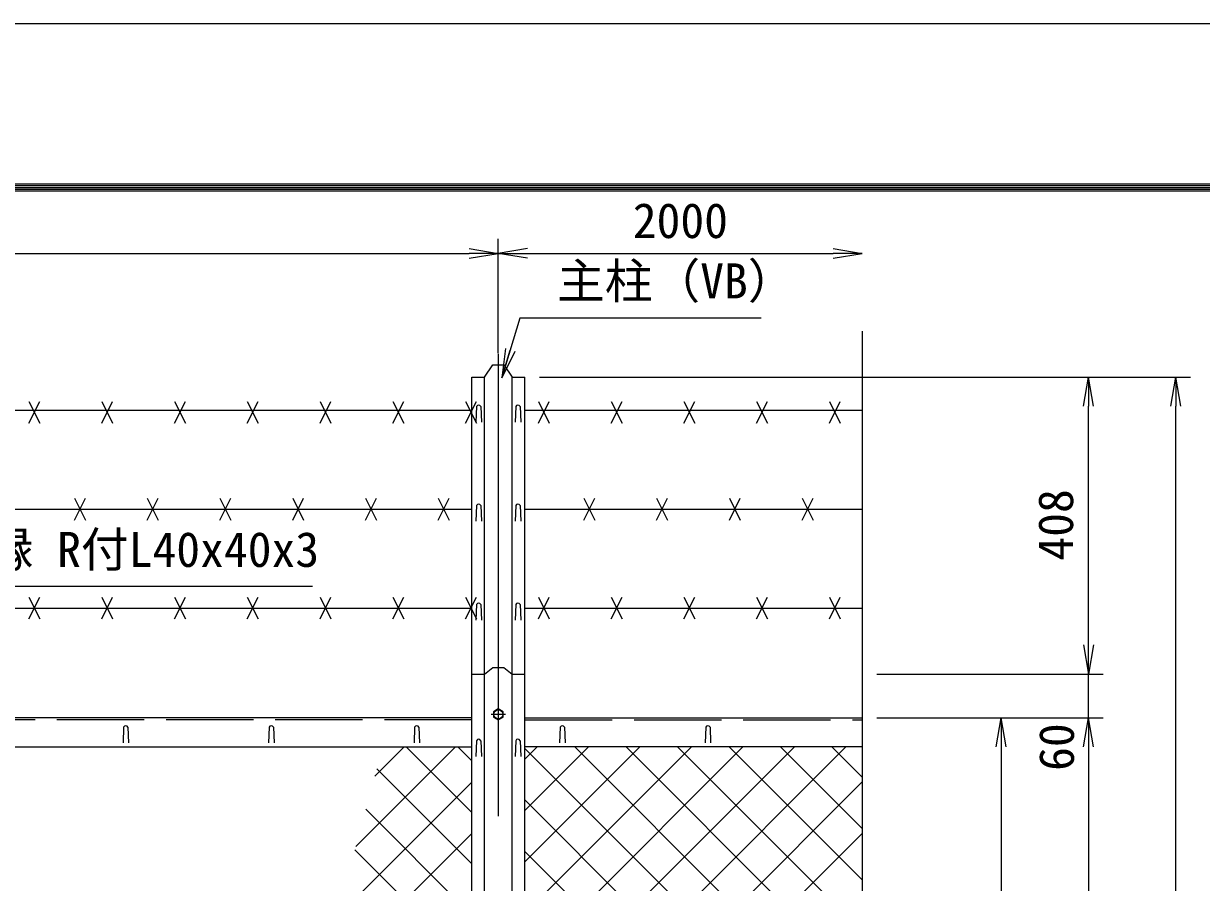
# Model space of a CAD drawing. Units: millimetres, scale not verified. Extents: x -4200 to 4200, y -2970 to 2970.
# Drawn here: x -1787 to -169, y 1790 to 2970 of the extents above; entities that cross this region are included whole.
import ezdxf
from ezdxf.enums import TextEntityAlignment as Align

# ---------------------------------------------------------------- set-up
doc = ezdxf.new("R2010")
doc.units = ezdxf.units.MM
doc.header["$LTSCALE"] = 20
doc.linetypes.add('DASHED', pattern=[7.5, 6, -1.5])
doc.linetypes.add('USER1', pattern=[50.8, 31.75, -6.35, 6.35, -6.35])
for name, color, linetype, lineweight in [('0-0_D-STR1', 1, 'Continuous', 18), ('0-1_D-BMK', 2, 'USER1', 13), ('0-2_D-STR-DIM', 7, 'Continuous', 9), ('0-3_D-STR3', 3, 'Continuous', 13), ('0-4_D-STR-TXT', 7, 'Continuous', 9), ('0-5_0', 7, 'Continuous', 9), ('0-6_D-STR2', 7, 'Continuous', 9), ('0-7_D-TTL', 7, 'Continuous', 9)]:
    doc.layers.add(name, color=color, linetype=linetype, lineweight=lineweight)
doc.styles.add('ＭＳ ゴシック', font='')
doc.styles.get('ＭＳ ゴシック').set_extended_font_data('MS Gothic')

# ---------------------------------------------------------------- blocks, each defined once
blk = doc.blocks.new('_Open')
at = {"layer": '0-5_0'}
blk.add_line((-20, 3.33), (0, 0), dxfattribs=at)
blk.add_lwpolyline([(-20, -3.33), (0, 0), (-20, 0)], dxfattribs=at)

msp = doc.modelspace()

# ---------------------------------------------------------------- linework, layer by layer
at = {"layer": '0-0_D-STR1'}
for p, q in [((-1171.47, 394.95), (-1171.47, 2484.29)), ((-1153.97, 396.45), (-1153.97, 2484.29)), ((-1115.97, 396.45), (-1115.97, 2484.29)), ((-1098.47, 394.95), (-1098.47, 2484.29)), ((-1164.97, 2443.9), (-1165.72, 2422.4)), ((-1158.97, 2443.9), (-1158.22, 2422.4)), ((-1110.97, 2443.9), (-1111.72, 2422.4)), ((-1104.97, 2443.9), (-1104.22, 2422.4)), ((-1164.97, 2307.95), (-1165.72, 2286.45)), ((-1158.97, 2307.95), (-1158.22, 2286.45)), ((-1110.97, 2307.95), (-1111.72, 2286.45)), ((-1104.97, 2307.95), (-1104.22, 2286.45)), ((-1164.97, 2172), (-1165.72, 2150.5)), ((-1158.97, 2172), (-1158.22, 2150.5)), ((-1110.97, 2172), (-1111.72, 2150.5)), ((-1104.97, 2172), (-1104.22, 2150.5)), ((-1171.47, 2016.45), (-3109.97, 2016.45)), ((-1098.47, 2016.45), (-634.97, 2016.45)), ((-1649.97, 2003.33), (-1650.72, 1981.83)), ((-1643.97, 2003.33), (-1643.22, 1981.83)), ((-1449.97, 2003.33), (-1450.72, 1981.83)), ((-1443.97, 2003.33), (-1443.22, 1981.83)), ((-1249.97, 2003.33), (-1250.72, 1981.83)), ((-1243.97, 2003.33), (-1243.22, 1981.83)), ((-1049.97, 2003.33), (-1050.72, 1981.83)), ((-1043.97, 2003.33), (-1043.22, 1981.83)), ((-849.97, 2003.33), (-850.72, 1981.83)), ((-843.97, 2003.33), (-843.22, 1981.83)), ((-3109.97, 1976.45), (-1171.47, 1976.45)), ((-1164.97, 1984.83), (-1165.72, 1963.33)), ((-1158.97, 1984.83), (-1158.22, 1963.33)), ((-1110.97, 1984.83), (-1111.72, 1963.33)), ((-1104.97, 1984.83), (-1104.22, 1963.33)), ((-634.97, 1976.45), (-1098.47, 1976.45))]:
    msp.add_line(p, q, dxfattribs=at)
at = {"layer": '0-0_D-STR1', "linetype": 'DASHED'}
for p, q in [((-1171.47, 2013.45), (-3109.97, 2013.45)), ((-1098.47, 2013.45), (-634.97, 2013.45))]:
    msp.add_line(p, q, dxfattribs=at)
at = {"layer": '0-0_D-STR1'}
for points in [[(-1171.47, 2484.29), (-1153.97, 2484.29), (-1142.47, 2501.2), (-1127.47, 2501.2), (-1115.97, 2484.29), (-1098.47, 2484.29)], [(-1171.47, 2076.45), (-1153.97, 2076.45), (-1142.47, 2085.32), (-1127.47, 2085.32), (-1115.97, 2076.45), (-1098.47, 2076.45)]]:
    msp.add_lwpolyline(points, dxfattribs=at)
for centre in [(-1161.97, 2442.65), (-1107.97, 2442.65), (-1161.97, 2306.7), (-1107.97, 2306.7), (-1161.97, 2170.75), (-1107.97, 2170.75), (-1646.97, 2002.08), (-1446.97, 2002.08), (-1246.97, 2002.08), (-1046.97, 2002.08), (-846.97, 2002.08), (-1161.97, 1983.58), (-1107.97, 1983.58)]:
    msp.add_arc(centre, 3.25, 22.61986, 157.38014, dxfattribs=at)
at = {"layer": '0-1_D-BMK'}
for p, q in [((-1134.97, 2516.26), (-1134.97, 146.45)), ((-1124.97, 2020.95), (-1144.97, 2020.95))]:
    msp.add_line(p, q, dxfattribs=at)
at = {"layer": '0-2_D-STR-DIM'}
for p, q in [((-1134.97, 2517.28), (-1134.97, 2674.17)), ((-1134.97, 2517.28), (-1134.97, 2674.17)), ((-3094.97, 2654.17), (-1174.97, 2654.17)), ((-1094.97, 2654.17), (-674.97, 2654.17)), ((-634.97, 2547.62), (-634.97, 1207.11)), ((-1078.47, 2484.29), (-303.93, 2484.29)), ((-1078.47, 2484.29), (-183.93, 2484.29)), ((-323.93, 2116.45), (-323.93, 2444.29)), ((-203.93, 256.45), (-203.93, 2444.29)), ((-323.93, 2116.45), (-323.93, 2156.45)), ((-614.97, 2076.45), (-303.93, 2076.45)), ((-614.97, 2076.45), (-303.93, 2076.45)), ((-323.93, 2016.45), (-323.93, 2076.45)), ((-614.97, 2016.45), (-423.93, 2016.45)), ((-614.97, 2016.45), (-303.93, 2016.45)), ((-614.97, 2016.45), (-303.93, 2016.45)), ((-443.93, 1976.45), (-443.93, 286.45)), ((-323.93, 1976.45), (-323.93, 256.45)), ((-323.93, 1976.45), (-323.93, 1936.45))]:
    msp.add_line(p, q, dxfattribs=at)
at = {"layer": '0-3_D-STR3'}
for p, q in [((-1779.97, 2421.02), (-1764.97, 2451.02)), ((-1779.97, 2451.02), (-1764.97, 2421.02)), ((-1679.97, 2421.02), (-1664.97, 2451.02)), ((-1679.97, 2451.02), (-1664.97, 2421.02)), ((-1579.97, 2421.02), (-1564.97, 2451.02)), ((-1579.97, 2451.02), (-1564.97, 2421.02)), ((-1479.97, 2421.02), (-1464.97, 2451.02)), ((-1479.97, 2451.02), (-1464.97, 2421.02)), ((-1379.97, 2421.02), (-1364.97, 2451.02)), ((-1379.97, 2451.02), (-1364.97, 2421.02)), ((-1279.97, 2421.02), (-1264.97, 2451.02)), ((-1279.97, 2451.02), (-1264.97, 2421.02)), ((-1179.97, 2421.02), (-1164.97, 2451.02)), ((-1179.97, 2451.02), (-1164.97, 2421.02)), ((-1079.97, 2421.02), (-1064.97, 2451.02)), ((-1079.97, 2451.02), (-1064.97, 2421.02)), ((-979.97, 2421.02), (-964.97, 2451.02)), ((-979.97, 2451.02), (-964.97, 2421.02)), ((-879.97, 2421.02), (-864.97, 2451.02)), ((-879.97, 2451.02), (-864.97, 2421.02)), ((-779.97, 2421.02), (-764.97, 2451.02)), ((-779.97, 2451.02), (-764.97, 2421.02)), ((-679.97, 2421.02), (-664.97, 2451.02)), ((-679.97, 2451.02), (-664.97, 2421.02)), ((-3109.97, 2438.98), (-1171.47, 2438.98)), ((-1098.47, 2438.98), (-634.97, 2438.98)), ((-1717.47, 2318.03), (-1702.47, 2288.03)), ((-1717.47, 2288.03), (-1702.47, 2318.03)), ((-1617.47, 2318.03), (-1602.47, 2288.03)), ((-1617.47, 2288.03), (-1602.47, 2318.03)), ((-1517.47, 2318.03), (-1502.47, 2288.03)), ((-1517.47, 2288.03), (-1502.47, 2318.03)), ((-1417.47, 2318.03), (-1402.47, 2288.03)), ((-1417.47, 2288.03), (-1402.47, 2318.03)), ((-1317.47, 2318.03), (-1302.47, 2288.03)), ((-1317.47, 2288.03), (-1302.47, 2318.03)), ((-1217.47, 2318.03), (-1202.47, 2288.03)), ((-1217.47, 2288.03), (-1202.47, 2318.03)), ((-1017.47, 2318.03), (-1002.47, 2288.03)), ((-1017.47, 2288.03), (-1002.47, 2318.03)), ((-917.47, 2318.03), (-902.47, 2288.03)), ((-917.47, 2288.03), (-902.47, 2318.03)), ((-817.47, 2318.03), (-802.47, 2288.03)), ((-817.47, 2288.03), (-802.47, 2318.03)), ((-717.47, 2318.03), (-702.47, 2288.03)), ((-717.47, 2288.03), (-702.47, 2318.03)), ((-3109.97, 2303.03), (-1171.47, 2303.03)), ((-1098.47, 2303.03), (-634.97, 2303.03)), ((-1779.97, 2152.08), (-1764.97, 2182.08)), ((-1779.97, 2182.08), (-1764.97, 2152.08)), ((-1679.97, 2152.08), (-1664.97, 2182.08)), ((-1679.97, 2182.08), (-1664.97, 2152.08)), ((-1579.97, 2152.08), (-1564.97, 2182.08)), ((-1579.97, 2182.08), (-1564.97, 2152.08)), ((-1479.97, 2152.08), (-1464.97, 2182.08)), ((-1479.97, 2182.08), (-1464.97, 2152.08)), ((-1379.97, 2152.08), (-1364.97, 2182.08)), ((-1379.97, 2182.08), (-1364.97, 2152.08)), ((-1279.97, 2152.08), (-1264.97, 2182.08)), ((-1279.97, 2182.08), (-1264.97, 2152.08)), ((-1179.97, 2152.08), (-1164.97, 2182.08)), ((-1179.97, 2182.08), (-1164.97, 2152.08)), ((-1079.97, 2152.08), (-1064.97, 2182.08)), ((-1079.97, 2182.08), (-1064.97, 2152.08)), ((-979.97, 2152.08), (-964.97, 2182.08)), ((-979.97, 2182.08), (-964.97, 2152.08)), ((-879.97, 2152.08), (-864.97, 2182.08)), ((-879.97, 2182.08), (-864.97, 2152.08)), ((-779.97, 2152.08), (-764.97, 2182.08)), ((-779.97, 2182.08), (-764.97, 2152.08)), ((-679.97, 2152.08), (-664.97, 2182.08)), ((-679.97, 2182.08), (-664.97, 2152.08)), ((-3109.97, 2167.08), (-1171.47, 2167.08)), ((-1098.47, 2167.08), (-634.97, 2167.08)), ((-1134.97, 2028.46), (-1141.47, 2024.71)), ((-1141.47, 2024.71), (-1141.47, 2017.2)), ((-1128.47, 2024.71), (-1134.97, 2028.46)), ((-1128.47, 2017.2), (-1128.47, 2024.71)), ((-1141.47, 2017.2), (-1134.97, 2013.45)), ((-1134.97, 2013.45), (-1128.47, 2017.2))]:
    msp.add_line(p, q, dxfattribs=at)
msp.add_circle((-1134.97, 2020.95), 6.25, dxfattribs=at)
at = {"layer": '0-4_D-STR-TXT'}
for points in [[(-773.85, 2565.43), (-1105.23, 2565.43), (-1129.54, 2485.19)], [(-1390.43, 2196.58), (-2088.3, 2196.58), (-2143.31, 2018.36)]]:
    msp.add_lwpolyline(points, dxfattribs=at)
at = {"layer": '0-6_D-STR2'}
for p, q in [((-1330.95, 1839.29), (-1193.79, 1976.45)), ((-1304.66, 1936.29), (-1264.5, 1976.45)), ((-1171.47, 1886.44), (-1261.49, 1976.45)), ((-1171.47, 1957.15), (-1190.78, 1976.45)), ((-1098.47, 1959.67), (-1081.69, 1976.45)), ((-1098.47, 1888.96), (-1010.98, 1976.45)), ((-1098.47, 1818.25), (-940.27, 1976.45)), ((-1098.47, 1747.54), (-869.56, 1976.45)), ((-1098.47, 1676.83), (-798.85, 1976.45)), ((-1098.47, 1606.12), (-728.14, 1976.45)), ((-1098.47, 1535.41), (-657.43, 1976.45)), ((-634.97, 1581.4), (-1030.03, 1976.45)), ((-634.97, 1652.11), (-959.32, 1976.45)), ((-634.97, 1722.82), (-888.61, 1976.45)), ((-634.97, 1793.53), (-817.9, 1976.45)), ((-634.97, 1864.24), (-747.19, 1976.45)), ((-634.97, 1934.95), (-676.48, 1976.45)), ((-634.97, 1510.69), (-1098.47, 1974.19)), ((-1171.47, 1815.73), (-1301.97, 1946.22)), ((-1357.24, 1742.29), (-1171.47, 1928.06)), ((-1098.47, 1464.7), (-634.97, 1928.2)), ((-634.97, 1439.97), (-1098.47, 1903.47)), ((-1171.47, 1745.02), (-1317.05, 1890.59)), ((-1383.53, 1645.29), (-1171.47, 1857.35)), ((-1072.76, 1419.7), (-634.97, 1857.49)), ((-1171.47, 1674.31), (-1332.13, 1834.96)), ((-685.41, 1419.7), (-1098.47, 1832.76))]:
    msp.add_line(p, q, dxfattribs=at)
at = {"layer": '0-7_D-TTL', "color": 2, "lineweight": 18}
msp.add_lwpolyline([(-4200, 2970), (4200, 2970), (4200, -2970), (-4200, -2970)], close=True, dxfattribs=at)
at = {"layer": '0-7_D-TTL'}
for points in [[(-3930, 2750), (3930, 2750), (3930, -2750), (-3930, -2750)], [(-3927.5, 2747.5), (3927.5, 2747.5), (3927.5, -2747.5), (-3927.5, -2747.5)], [(-3925, 2745), (3925, 2745), (3925, -2745), (-3925, -2745)], [(-3922.5, 2742.5), (3922.5, 2742.5), (3922.5, -2742.5), (-3922.5, -2742.5)], [(-3920, 2740), (3920, 2740), (3920, -2740), (-3920, -2740)]]:
    msp.add_lwpolyline(points, close=True, dxfattribs=at)

# ---------------------------------------------------------------- block references
at = {"layer": '0-2_D-STR-DIM', "xscale": 2, "yscale": 2}
for p in [(-1134.97, 2654.17), (-634.97, 2654.17)]:
    msp.add_blockref('_Open', p, dxfattribs=at)
for p, rotation in [((-1134.97, 2654.17), 180), ((-323.93, 2484.29), 90), ((-203.93, 2484.29), 90), ((-323.93, 2076.45), 270), ((-323.93, 2076.45), 270), ((-443.93, 2016.45), 90), ((-323.93, 2016.45), 90), ((-323.93, 2016.45), 90)]:
    msp.add_blockref('_Open', p, dxfattribs=dict(at, rotation=rotation))
at = {"layer": '0-4_D-STR-TXT', "xscale": 2, "yscale": 2, "rotation": 253.14944}
msp.add_blockref('_Open', (-1130.11, 2483.28), dxfattribs=at)

# ---------------------------------------------------------------- texts
at = {"layer": '0-2_D-STR-DIM', "style": 'ＭＳ ゴシック'}
msp.add_text('2000', height=48.09, dxfattribs=at).set_placement((-950.22, 2660.92), align=Align.BOTTOM_LEFT)
for s, p in [('408', (-330.68, 2232.25)), ('60', (-329.53, 1943.37))]:
    msp.add_text(s, height=48.09, rotation=90, dxfattribs=at).set_placement(p, align=Align.BOTTOM_LEFT)
at = {"layer": '0-4_D-STR-TXT', "style": 'ＭＳ ゴシック'}
for s, p in [('主柱（VB）', (-1054.31, 2578.02)), ('爪付胴縁 R付L40x40x3', (-2036.36, 2209.16))]:
    msp.add_text(s, height=48.09, dxfattribs=at).set_placement(p, align=Align.BOTTOM_LEFT)

doc.saveas('drawing.dxf')
